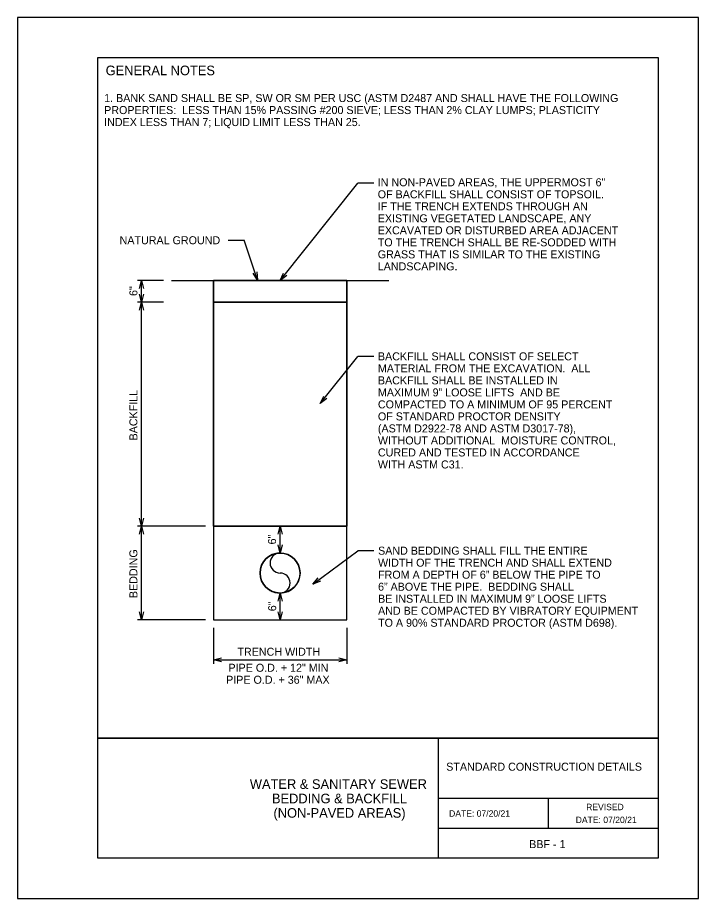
# Model space of a CAD drawing. Extents: x 2082568.1 to 2082576.6, y 13331283.9 to 13331294.9.
import ezdxf

# ---------------------------------------------------------------- set-up
doc = ezdxf.new("R2010")
doc.units = 0
for name, color, linetype in [('Detail', 7, 'Continuous'), ('Detail Label', 7, 'Continuous'), ('Non-Print', 7, 'Continuous'), ('Sheet Title Block', 7, 'Continuous')]:
    doc.layers.add(name, color=color, linetype=linetype)

msp = doc.modelspace()

# ---------------------------------------------------------------- linework, layer by layer
at = {"layer": 'Detail'}
for p, q in [((2082570.008, 13331291.58), (2082570.533, 13331291.58)), ((2082572.199, 13331291.31), (2082572.199, 13331291.58)), ((2082572.199, 13331291.58), (2082572.724, 13331291.58)), ((2082570.533, 13331291.31), (2082572.199, 13331291.31)), ((2082572.199, 13331291.31), (2082570.533, 13331291.31)), ((2082570.533, 13331291.31), (2082570.533, 13331288.513)), ((2082572.199, 13331288.513), (2082572.199, 13331291.31)), ((2082570.533, 13331288.513), (2082572.199, 13331288.513)), ((2082572.199, 13331288.513), (2082570.533, 13331288.513))]:
    msp.add_line(p, q, dxfattribs=at)
for points in [[(2082572.199, 13331291.58), (2082570.533, 13331291.58), (2082570.533, 13331291.31)], [(2082570.533, 13331288.513), (2082570.533, 13331287.345), (2082571.366, 13331287.345), (2082572.199, 13331287.345), (2082572.199, 13331288.513)]]:
    msp.add_lwpolyline(points, dxfattribs=at)
for points in [[(2082570.533, 13331291.58), (2082572.199, 13331291.58), (2082572.199, 13331291.31), (2082570.533, 13331291.31)], [(2082570.533, 13331291.31), (2082572.199, 13331291.31), (2082572.199, 13331288.513), (2082570.533, 13331288.513)], [(2082572.199, 13331288.513), (2082570.533, 13331288.513), (2082570.533, 13331287.345), (2082572.199, 13331287.345)]]:
    msp.add_lwpolyline(points, close=True, dxfattribs=at)
msp.add_circle((2082571.364, 13331287.928), 0.25, dxfattribs=at)
for start, end in [(90.3154, 270.188), (270.5771, 90.3154)]:
    msp.add_arc((2082571.364, 13331287.928), 0.25, start, end, dxfattribs=at)
for centre, major_axis, start_param, end_param in [((2082571.365, 13331287.928), (0, 0.25), 0.004231, 3.145824), ((2082571.365, 13331288.053), (0, 0.125), 0.007512, 3.142566), ((2082571.365, 13331287.803), (0, 0.125), 3.149104, 6.284113), ((2082571.365, 13331287.803), (0, 0.125), 3.149104, 3.156082)]:
    msp.add_ellipse(centre, major_axis=major_axis, ratio=0.999953, start_param=start_param, end_param=end_param, dxfattribs=at)
at = {"layer": 'Detail Label'}
for p, q in [((2082571.366, 13331291.58), (2082572.337, 13331292.799)), ((2082572.537, 13331292.799), (2082572.337, 13331292.799)), ((2082570.716, 13331292.084), (2082570.916, 13331292.084)), ((2082571.084, 13331291.585), (2082570.916, 13331292.084)), ((2082569.908, 13331291.58), (2082569.583, 13331291.58)), ((2082569.633, 13331291.31), (2082569.633, 13331291.58)), ((2082569.908, 13331291.31), (2082569.583, 13331291.31)), ((2082569.633, 13331288.513), (2082569.633, 13331291.31)), ((2082571.866, 13331290.044), (2082572.337, 13331290.634)), ((2082572.537, 13331290.634), (2082572.337, 13331290.634)), ((2082570.433, 13331288.513), (2082569.583, 13331288.513)), ((2082569.633, 13331287.345), (2082569.633, 13331288.513)), ((2082571.364, 13331288.178), (2082571.364, 13331288.512)), ((2082571.774, 13331287.789), (2082572.337, 13331288.207)), ((2082572.537, 13331288.207), (2082572.337, 13331288.207)), ((2082571.366, 13331287.345), (2082571.366, 13331287.678)), ((2082570.433, 13331287.345), (2082569.583, 13331287.345)), ((2082570.533, 13331287.245), (2082570.533, 13331286.795)), ((2082572.199, 13331287.245), (2082572.199, 13331286.795)), ((2082570.533, 13331286.845), (2082572.199, 13331286.845))]:
    msp.add_line(p, q, dxfattribs=at)
for points in [[(2082571.076, 13331291.688), (2082571.084, 13331291.585), (2082571.029, 13331291.672)], [(2082571.448, 13331291.642), (2082571.366, 13331291.58), (2082571.409, 13331291.674)], [(2082569.608, 13331291.48), (2082569.633, 13331291.58), (2082569.658, 13331291.48)], [(2082569.658, 13331291.41), (2082569.633, 13331291.31), (2082569.608, 13331291.41)], [(2082569.608, 13331291.21), (2082569.633, 13331291.31), (2082569.658, 13331291.21)], [(2082571.948, 13331290.106), (2082571.866, 13331290.044), (2082571.909, 13331290.138)], [(2082569.658, 13331288.613), (2082569.633, 13331288.513), (2082569.608, 13331288.613)], [(2082569.608, 13331288.413), (2082569.633, 13331288.513), (2082569.658, 13331288.413)], [(2082571.339, 13331288.412), (2082571.364, 13331288.512), (2082571.389, 13331288.412)], [(2082571.389, 13331288.278), (2082571.364, 13331288.178), (2082571.339, 13331288.278)], [(2082571.869, 13331287.828), (2082571.774, 13331287.789), (2082571.839, 13331287.869)], [(2082571.341, 13331287.578), (2082571.366, 13331287.678), (2082571.391, 13331287.578)], [(2082569.658, 13331287.445), (2082569.633, 13331287.345), (2082569.608, 13331287.445)], [(2082571.391, 13331287.445), (2082571.366, 13331287.345), (2082571.341, 13331287.445)], [(2082570.633, 13331286.82), (2082570.533, 13331286.845), (2082570.633, 13331286.87)], [(2082572.099, 13331286.87), (2082572.199, 13331286.845), (2082572.099, 13331286.82)]]:
    msp.add_lwpolyline(points, dxfattribs=at)
at = {"layer": 'Non-Print'}
msp.add_lwpolyline([(2082568.087, 13331283.865), (2082576.587, 13331283.865), (2082576.587, 13331294.865), (2082568.087, 13331294.865)], close=True, dxfattribs=at)
at = {"layer": 'Sheet Title Block'}
for p, q in [((2082573.337, 13331285.865), (2082573.337, 13331284.365)), ((2082573.337, 13331285.115), (2082576.087, 13331285.115)), ((2082574.712, 13331285.115), (2082574.712, 13331284.74)), ((2082573.337, 13331284.74), (2082576.087, 13331284.74))]:
    msp.add_line(p, q, dxfattribs=at)
for points in [[(2082569.087, 13331294.365), (2082576.087, 13331294.365), (2082576.087, 13331285.865), (2082569.087, 13331285.865)], [(2082569.087, 13331285.865), (2082576.087, 13331285.865), (2082576.087, 13331284.365), (2082569.087, 13331284.365)]]:
    msp.add_lwpolyline(points, close=True, dxfattribs=at)

# ---------------------------------------------------------------- texts
at = {"layer": 'Detail Label'}
for s, height, p in [('GENERAL NOTES', 0.12, (2082569.187, 13331294.145)), ('IN NON-PAVED AREAS, THE UPPERMOST 6"', 0.1, (2082572.584, 13331292.758)), ('OF BACKFILL SHALL CONSIST OF TOPSOIL.', 0.1, (2082572.584, 13331292.608)), ('IF THE TRENCH EXTENDS THROUGH AN', 0.1, (2082572.584, 13331292.458)), ('EXISTING VEGETATED LANDSCAPE, ANY', 0.1, (2082572.584, 13331292.308)), ('EXCAVATED OR DISTURBED AREA ADJACENT', 0.1, (2082572.584, 13331292.158)), ('NATURAL GROUND', 0.1, (2082569.361, 13331292.034)), ('TO THE TRENCH SHALL BE RE-SODDED WITH', 0.1, (2082572.584, 13331292.008)), ('GRASS THAT IS SIMILAR TO THE EXISTING', 0.1, (2082572.584, 13331291.858)), ('LANDSCAPING. ', 0.1, (2082572.584, 13331291.708)), ('BACKFILL SHALL CONSIST OF SELECT', 0.1, (2082572.586, 13331290.584)), ('MATERIAL FROM THE EXCAVATION.  ALL', 0.1, (2082572.586, 13331290.434)), ('BACKFILL SHALL BE INSTALLED IN', 0.1, (2082572.586, 13331290.284)), ('MAXIMUM 9” LOOSE LIFTS  AND BE', 0.1, (2082572.586, 13331290.134)), ('COMPACTED TO A MINIMUM OF 95 PERCENT', 0.1, (2082572.586, 13331289.984)), ('OF STANDARD PROCTOR DENSITY', 0.1, (2082572.586, 13331289.834)), ('(ASTM D2922-78 AND ASTM D3017-78),', 0.1, (2082572.586, 13331289.684)), ('WITHOUT ADDITIONAL  MOISTURE CONTROL,', 0.1, (2082572.586, 13331289.534)), ('CURED AND TESTED IN ACCORDANCE', 0.1, (2082572.586, 13331289.384)), ('WITH ASTM C31. ', 0.1, (2082572.586, 13331289.234)), ('SAND BEDDING SHALL FILL THE ENTIRE', 0.1, (2082572.588, 13331288.157)), ('WIDTH OF THE TRENCH AND SHALL EXTEND', 0.1, (2082572.588, 13331288.007)), ('FROM A DEPTH OF 6” BELOW THE PIPE TO', 0.1, (2082572.588, 13331287.857)), ('6” ABOVE THE PIPE.  BEDDING SHALL', 0.1, (2082572.588, 13331287.707)), ('BE INSTALLED IN MAXIMUM 9” LOOSE LIFTS', 0.1, (2082572.588, 13331287.557)), ('AND BE COMPACTED BY VIBRATORY EQUIPMENT', 0.1, (2082572.588, 13331287.407)), ('TO A 90% STANDARD PROCTOR (ASTM D698).', 0.1, (2082572.588, 13331287.257)), ('TRENCH WIDTH', 0.1, (2082570.832, 13331286.895)), ('PIPE O.D. + 12" MIN', 0.1, (2082570.72, 13331286.695)), ('PIPE O.D. + 36" MAX', 0.1, (2082570.691, 13331286.545))]:
    msp.add_text(s, height=height, dxfattribs=at).set_placement(p)
for s, rotation, p in [('1. BANK SAND SHALL BE SP, SW OR SM PER USC (ASTM D2487 AND SHALL HAVE THE FOLLOWING ', 359.9997, (2082569.168, 13331293.81)), ('PROPERTIES:  LESS THAN 15% PASSING #200 SIEVE; LESS THAN 2% CLAY LUMPS; PLASTICITY ', 359.9997, (2082569.168, 13331293.66)), ('INDEX LESS THAN 7; LIQUID LIMIT LESS THAN 25.', 359.9997, (2082569.168, 13331293.51)), ('6"', 90, (2082569.583, 13331291.388)), ('BACKFILL', 90, (2082569.583, 13331289.584)), ('6"', 90, (2082571.314, 13331288.285)), ('BEDDING', 90, (2082569.583, 13331287.615)), ('6"', 90, (2082571.316, 13331287.451))]:
    msp.add_text(s, height=0.1, rotation=rotation, dxfattribs=at).set_placement(p)
at = {"layer": 'Sheet Title Block'}
for s, height, p in [('STANDARD CONSTRUCTION DETAILS', 0.1, (2082573.439, 13331285.459)), ('WATER & SANITARY SEWER', 0.12, (2082570.987, 13331285.232)), ('BEDDING & BACKFILL', 0.12, (2082571.263, 13331285.052)), ('REVISED', 0.08, (2082575.186, 13331284.966)), ('(NON-PAVED AREAS)', 0.12, (2082571.282, 13331284.872)), ('DATE: 07/20/21', 0.08, (2082573.475, 13331284.885)), (' DATE: 07/20/21', 0.08, (2082575.026, 13331284.805)), ('BBF - 1', 0.1, (2082574.475, 13331284.492))]:
    msp.add_text(s, height=height, dxfattribs=at).set_placement(p)

doc.saveas('drawing.dxf')
